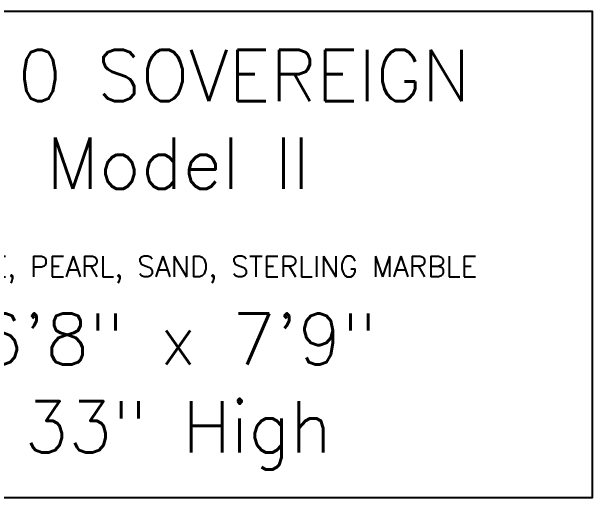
# Model space of a CAD drawing. Extents: x 832 to 912, y 781 to 934.
# Drawn here: x 859.19 to 904.52, y 895.68 to 933.58 of the extents above; entities that cross this region are included whole.
import ezdxf
from ezdxf.enums import TextEntityAlignment as Align

# ---------------------------------------------------------------- set-up
doc = ezdxf.new("R2010")
doc.units = 0
doc.header["$MEASUREMENT"] = 0
doc.layers.add('DIM', color=3, linetype='Continuous')
doc.layers.add('DOMESTIC', color=7, linetype='Continuous')
doc.styles.add('SIMPLEX', font='simplex')
doc.styles.get("Standard").update_dxf_attribs({"font": 'simplex.shx', "height": 20})

msp = doc.modelspace()

# ---------------------------------------------------------------- linework, layer by layer
at = {"layer": 'DIM', "color": 4}
msp.add_lwpolyline([(839.856, 895.675), (904.522, 895.675), (904.522, 933.58), (839.856, 933.58)], close=True, dxfattribs=at)

# ---------------------------------------------------------------- texts
at = {"layer": 'DIM', "style": 'SIMPLEX'}
for s, p in [('2010 SOVEREIGN', (872.189, 926.604)), ('Model II', (872.189, 919.747)), ('6\'8" x 7\'9"', (872.189, 906.032)), ('33" High', (872.189, 899.175))]:
    msp.add_text(s, height=4, dxfattribs=at).set_placement(p, align=Align.CENTER)
at = {"layer": 'DOMESTIC', "color": 3}
msp.add_text('GRAPHITE, PEARL, SAND, STERLING MARBLE', height=1.6, dxfattribs=at).set_placement((872.189, 912.89), align=Align.CENTER)

doc.saveas('drawing.dxf')
